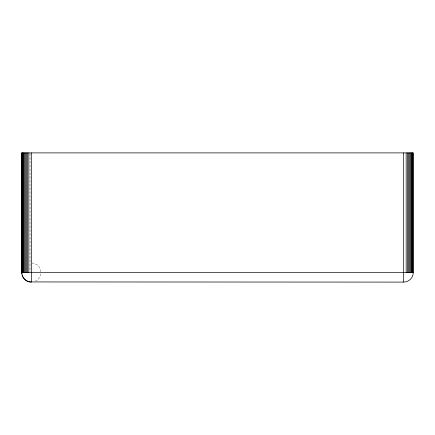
<?xml version="1.0" encoding="UTF-8"?>
<svg xmlns="http://www.w3.org/2000/svg" width="435" height="435" viewBox="0 0 435 435"><rect width="100%" height="100%" fill="white"/><g stroke="black" fill="none" stroke-linecap="round" stroke-linejoin="round"><path stroke-width="0.33" stroke-dasharray="2.17 1.63" d="M30.069 153.571L30.069 271.859M40.808 273.773A9.57 9.57 0 0 1 35.545 281.119M31.94 262.979A9.57 9.57 0 0 1 40.874 271.918"/><path stroke-width="0.65" d="M413.25 272.533L21.75 272.533L21.75 152.897L413.25 152.897L413.25 272.533A9.57 9.57 0 0 1 403.68 282.103L30.08 281.94A9.488 9.488 0 0 1 22.158 274.991M412.924 152.897L412.924 272.533M412.521 152.897L412.521 272.533M411.967 152.897L411.967 272.533M411.271 152.897L411.271 272.533M410.444 152.897L410.444 272.533M409.504 152.897L409.504 272.533M408.465 152.897L408.465 272.533M407.339 152.897L407.339 272.533M406.154 152.897L406.154 272.533M403.68 152.897L403.68 282.103M31.32 152.897L31.32 282.103A9.57 9.57 0 0 1 21.832 271.293M28.846 152.897L28.846 272.533M27.661 152.897L27.661 272.533M26.535 152.897L26.535 272.533M25.496 152.897L25.496 272.533M24.556 152.897L24.556 272.533M23.729 152.897L23.729 272.533M23.033 152.897L23.033 272.533M22.479 152.897L22.479 272.533M22.076 152.897L22.076 272.533M21.832 152.897L21.832 272.533A9.488 9.488 0 0 0 21.913 273.773"/></g></svg>
